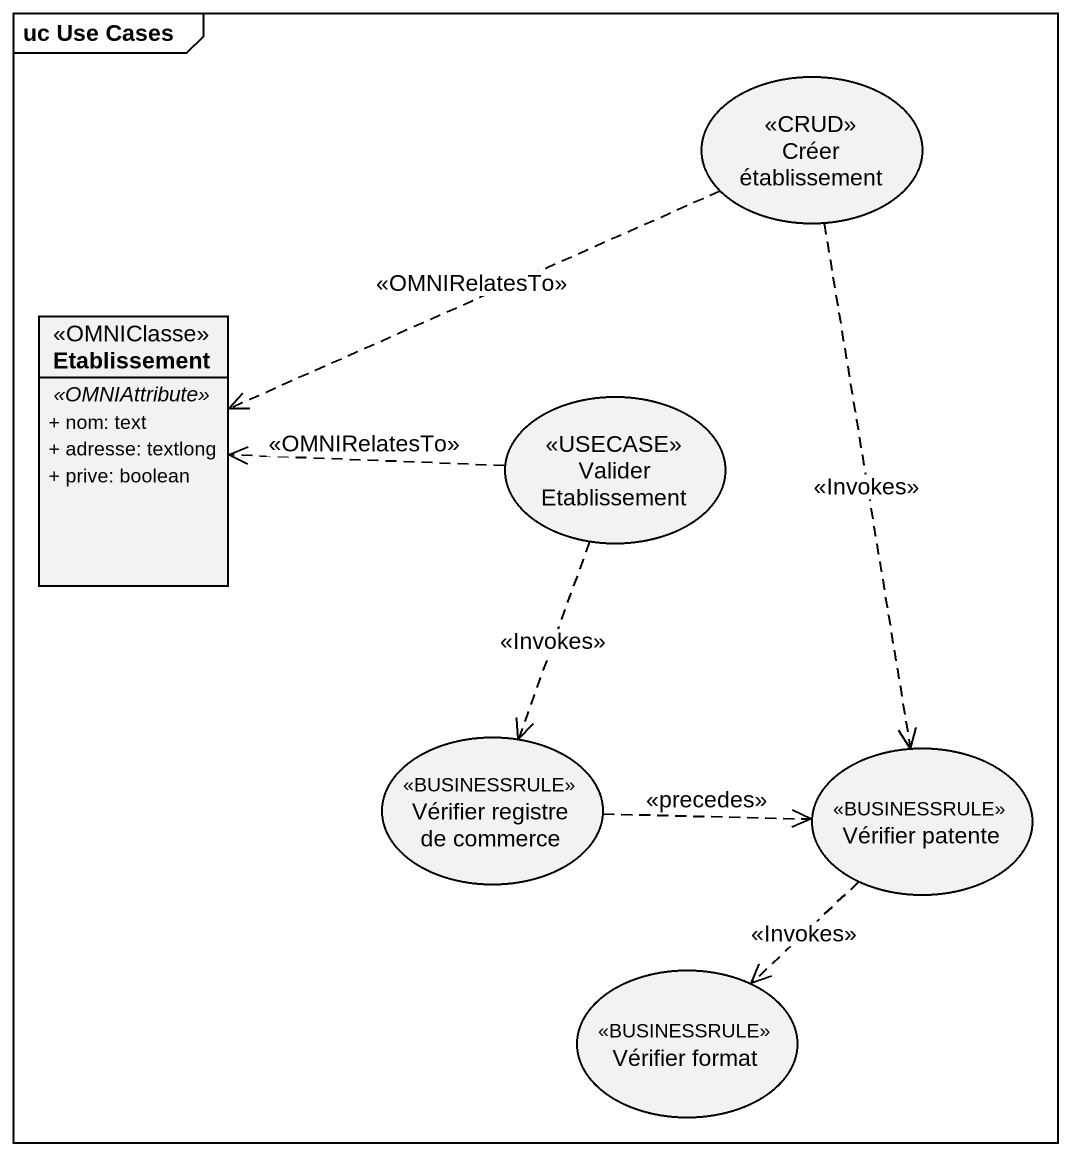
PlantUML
@startuml
mainframe uc Use Cases
allowmixing
hide circle
hide empty members
skinparam classAttributeIconSize 0
usecase "Créer établissement" as Créer_établissement <<CRUD>>
class Etablissement <<OMNIClasse>> {
  .. <<OMNIAttribute>> ..
  + nom: text
  + adresse: textlong
  + prive: boolean
}
usecase "Valider Etablissement" as Valider_Etablissement <<USECASE>>
usecase "Vérifier registre de commerce" as Vérifier_registre_de <<BUSINESSRULE>>
usecase "Vérifier patente" as Vérifier_patente <<BUSINESSRULE>>
usecase "Vérifier format" as Vérifier_format <<BUSINESSRULE>>
Créer_établissement .left.> Etablissement : <<OMNIRelatesTo>>
Créer_établissement ..> Vérifier_patente : <<Invokes>>
Valider_Etablissement .left.> Etablissement : <<OMNIRelatesTo>>
Valider_Etablissement ..> Vérifier_registre_de : <<Invokes>>
Vérifier_registre_de .right.> Vérifier_patente : <<precedes>>
Vérifier_patente ..> Vérifier_format : <<Invokes>>
@enduml
